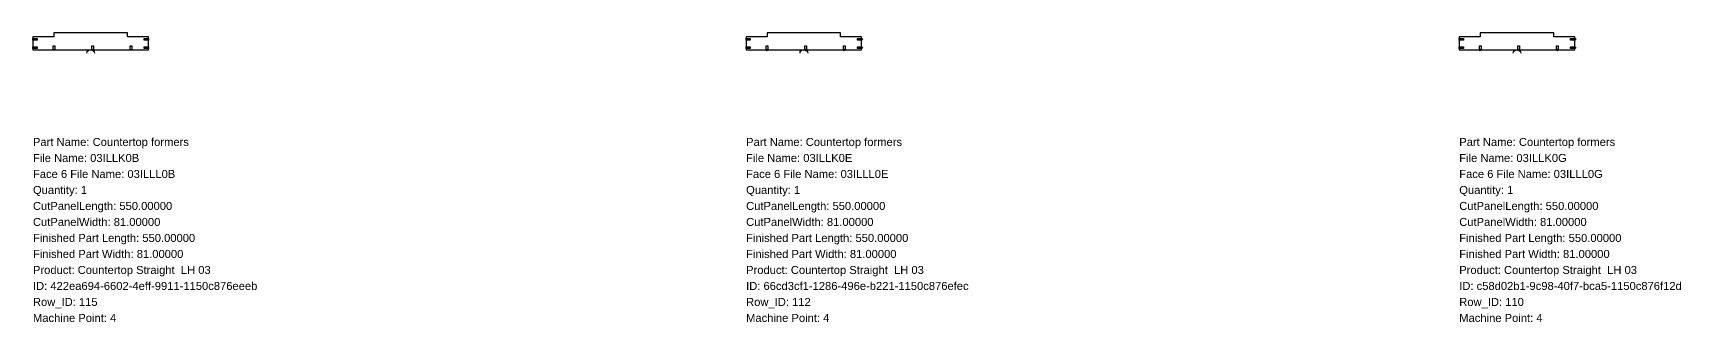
# Model space of a CAD drawing. Header units: inches. Extents: x 0 to 200771, y -1296 to 641.
# Drawn here: x 50180 to 58025, y -1296 to 81 of the extents above; entities that cross this region are included whole.
import ezdxf

# ---------------------------------------------------------------- set-up
doc = ezdxf.new("R2010")
doc.units = ezdxf.units.IN
doc.header["$MEASUREMENT"] = 0
for name, color, linetype in [('BORDER_Z18P0RT1001', 7, 'Continuous'), ('HBORE_Z9P0', 4, 'Continuous'), ('NESTTEXT', 1, 'Continuous'), ('VBORE_Z12P0', 3, 'Continuous')]:
    doc.layers.add(name, color=color, linetype=linetype)
doc.styles.get("Standard").update_dxf_attribs({"font": 'arial.ttf'})

msp = doc.modelspace()

# ---------------------------------------------------------------- linework, layer by layer
at = {"layer": 'BORDER_Z18P0RT1001', "color": 2}
for points in [[(50436.425, -15, -0.41421356), (50451.425, 0), (50729.6, 0), (50729.6, 63), (50629.6, 63), (50629.6, 81), (50279.6, 81), (50279.6, 63), (50179.6, 63), (50179.6, 0), (50457.775, 0, -0.41421356), (50472.775, -15)], [(53831.225, -15, -0.41421356), (53846.225, 0), (54124.4, 0), (54124.4, 63), (54024.4, 63), (54024.4, 81), (53674.4, 81), (53674.4, 63), (53574.4, 63), (53574.4, 0), (53852.575, 0, -0.41421356), (53867.575, -15)], [(57226.025, -15, -0.41421356), (57241.025, 0), (57519.2, 0), (57519.2, 63), (57419.2, 63), (57419.2, 81), (57069.2, 81), (57069.2, 63), (56969.2, 63), (56969.2, 0), (57247.375, 0, -0.41421356), (57262.375, -15)]]:
    msp.add_lwpolyline(points, format="xyb", dxfattribs=at)
at = {"layer": 'HBORE_Z9P0', "color": 4}
for points in [[(50179.6, 55), (50199.6, 55), (50199.6, 47), (50179.6, 47), (50179.6, 55)], [(50179.6, 15), (50199.6, 15), (50199.6, 7), (50179.6, 7), (50179.6, 15)], [(50275.6, 0), (50275.6, 20), (50283.6, 20), (50283.6, 0), (50275.6, 0)], [(50459.1, 0), (50459.1, 20), (50467.1, 20), (50467.1, 0), (50459.1, 0)], [(50642.6, 0), (50642.6, 20), (50650.6, 20), (50650.6, 0), (50642.6, 0)], [(50729.6, 47), (50709.6, 47), (50709.6, 55), (50729.6, 55), (50729.6, 47)], [(50729.6, 7), (50709.6, 7), (50709.6, 15), (50729.6, 15), (50729.6, 7)], [(53574.4, 55), (53594.4, 55), (53594.4, 47), (53574.4, 47), (53574.4, 55)], [(53574.4, 55), (53594.4, 55), (53594.4, 47), (53574.4, 47), (53574.4, 55)], [(53574.4, 15), (53594.4, 15), (53594.4, 7), (53574.4, 7), (53574.4, 15)], [(53574.4, 15), (53594.4, 15), (53594.4, 7), (53574.4, 7), (53574.4, 15)], [(53670.4, 0), (53670.4, 20), (53678.4, 20), (53678.4, 0), (53670.4, 0)], [(53670.4, 0), (53670.4, 20), (53678.4, 20), (53678.4, 0), (53670.4, 0)], [(53853.9, 0), (53853.9, 20), (53861.9, 20), (53861.9, 0), (53853.9, 0)], [(53853.9, 0), (53853.9, 20), (53861.9, 20), (53861.9, 0), (53853.9, 0)], [(54037.4, 0), (54037.4, 20), (54045.4, 20), (54045.4, 0), (54037.4, 0)], [(54037.4, 0), (54037.4, 20), (54045.4, 20), (54045.4, 0), (54037.4, 0)], [(54124.4, 47), (54104.4, 47), (54104.4, 55), (54124.4, 55), (54124.4, 47)], [(54124.4, 47), (54104.4, 47), (54104.4, 55), (54124.4, 55), (54124.4, 47)], [(54124.4, 7), (54104.4, 7), (54104.4, 15), (54124.4, 15), (54124.4, 7)], [(54124.4, 7), (54104.4, 7), (54104.4, 15), (54124.4, 15), (54124.4, 7)], [(56969.2, 55), (56989.2, 55), (56989.2, 47), (56969.2, 47), (56969.2, 55)], [(56969.2, 55), (56989.2, 55), (56989.2, 47), (56969.2, 47), (56969.2, 55)], [(56969.2, 15), (56989.2, 15), (56989.2, 7), (56969.2, 7), (56969.2, 15)], [(56969.2, 15), (56989.2, 15), (56989.2, 7), (56969.2, 7), (56969.2, 15)], [(57065.2, 0), (57065.2, 20), (57073.2, 20), (57073.2, 0), (57065.2, 0)], [(57065.2, 0), (57065.2, 20), (57073.2, 20), (57073.2, 0), (57065.2, 0)], [(57248.7, 0), (57248.7, 20), (57256.7, 20), (57256.7, 0), (57248.7, 0)], [(57248.7, 0), (57248.7, 20), (57256.7, 20), (57256.7, 0), (57248.7, 0)], [(57432.2, 0), (57432.2, 20), (57440.2, 20), (57440.2, 0), (57432.2, 0)], [(57432.2, 0), (57432.2, 20), (57440.2, 20), (57440.2, 0), (57432.2, 0)], [(57519.2, 47), (57499.2, 47), (57499.2, 55), (57519.2, 55), (57519.2, 47)], [(57519.2, 47), (57499.2, 47), (57499.2, 55), (57519.2, 55), (57519.2, 47)], [(57519.2, 7), (57499.2, 7), (57499.2, 15), (57519.2, 15), (57519.2, 7)], [(57519.2, 7), (57499.2, 7), (57499.2, 15), (57519.2, 15), (57519.2, 7)]]:
    msp.add_lwpolyline(points, close=True, dxfattribs=at)
at = {"layer": 'VBORE_Z12P0', "color": 3}
for centre in [(53674.4, 0), (53857.9, 0), (54041.4, 0), (54124.4, 51), (54124.4, 11), (57069.2, 0), (57252.7, 0), (57436.2, 0), (57519.2, 51), (57519.2, 11)]:
    msp.add_circle(centre, 4, dxfattribs=at)

# ---------------------------------------------------------------- texts
at = {"layer": 'NESTTEXT', "color": 1}
for s, p in [('Part Name: Countertop formers', (50179.6, -457.2)), ('Part Name: Countertop formers', (53574.4, -457.2)), ('Part Name: Countertop formers', (56969.2, -457.2)), ('File Name: 03ILLK0B', (50179.6, -533.4)), ('File Name: 03ILLK0E', (53574.4, -533.4)), ('File Name: 03ILLK0G', (56969.2, -533.4)), ('Face 6 File Name: 03ILLL0B', (50179.6, -609.6)), ('Face 6 File Name: 03ILLL0E', (53574.4, -609.6)), ('Face 6 File Name: 03ILLL0G', (56969.2, -609.6)), ('Quantity: 1', (50179.6, -685.8)), ('Quantity: 1', (53574.4, -685.8)), ('Quantity: 1', (56969.2, -685.8)), ('CutPanelLength: 550.00000', (50179.6, -762)), ('CutPanelLength: 550.00000', (53574.4, -762)), ('CutPanelLength: 550.00000', (56969.2, -762)), ('CutPanelWidth: 81.00000', (50179.6, -838.2)), ('CutPanelWidth: 81.00000', (53574.4, -838.2)), ('CutPanelWidth: 81.00000', (56969.2, -838.2)), ('Finished Part Length: 550.00000', (50179.6, -914.4)), ('Finished Part Length: 550.00000', (53574.4, -914.4)), ('Finished Part Length: 550.00000', (56969.2, -914.4)), ('Finished Part Width: 81.00000', (50179.6, -990.6)), ('Finished Part Width: 81.00000', (53574.4, -990.6)), ('Finished Part Width: 81.00000', (56969.2, -990.6)), ('Product: Countertop Straight  LH 03', (50179.6, -1066.8)), ('Product: Countertop Straight  LH 03', (53574.4, -1066.8)), ('Product: Countertop Straight  LH 03', (56969.2, -1066.8)), ('ID: 422ea694-6602-4eff-9911-1150c876eeeb', (50179.6, -1143)), ('ID: 66cd3cf1-1286-496e-b221-1150c876efec', (53574.4, -1143)), ('ID: c58d02b1-9c98-40f7-bca5-1150c876f12d', (56969.2, -1143)), ('Row_ID: 115', (50179.6, -1219.2)), ('Row_ID: 112', (53574.4, -1219.2)), ('Row_ID: 110', (56969.2, -1219.2)), ('Machine Point: 4', (50179.6, -1295.4)), ('Machine Point: 4', (53574.4, -1295.4)), ('Machine Point: 4', (56969.2, -1295.4))]:
    msp.add_text(s, height=38.1, dxfattribs=at).set_placement(p)

doc.saveas('drawing.dxf')
